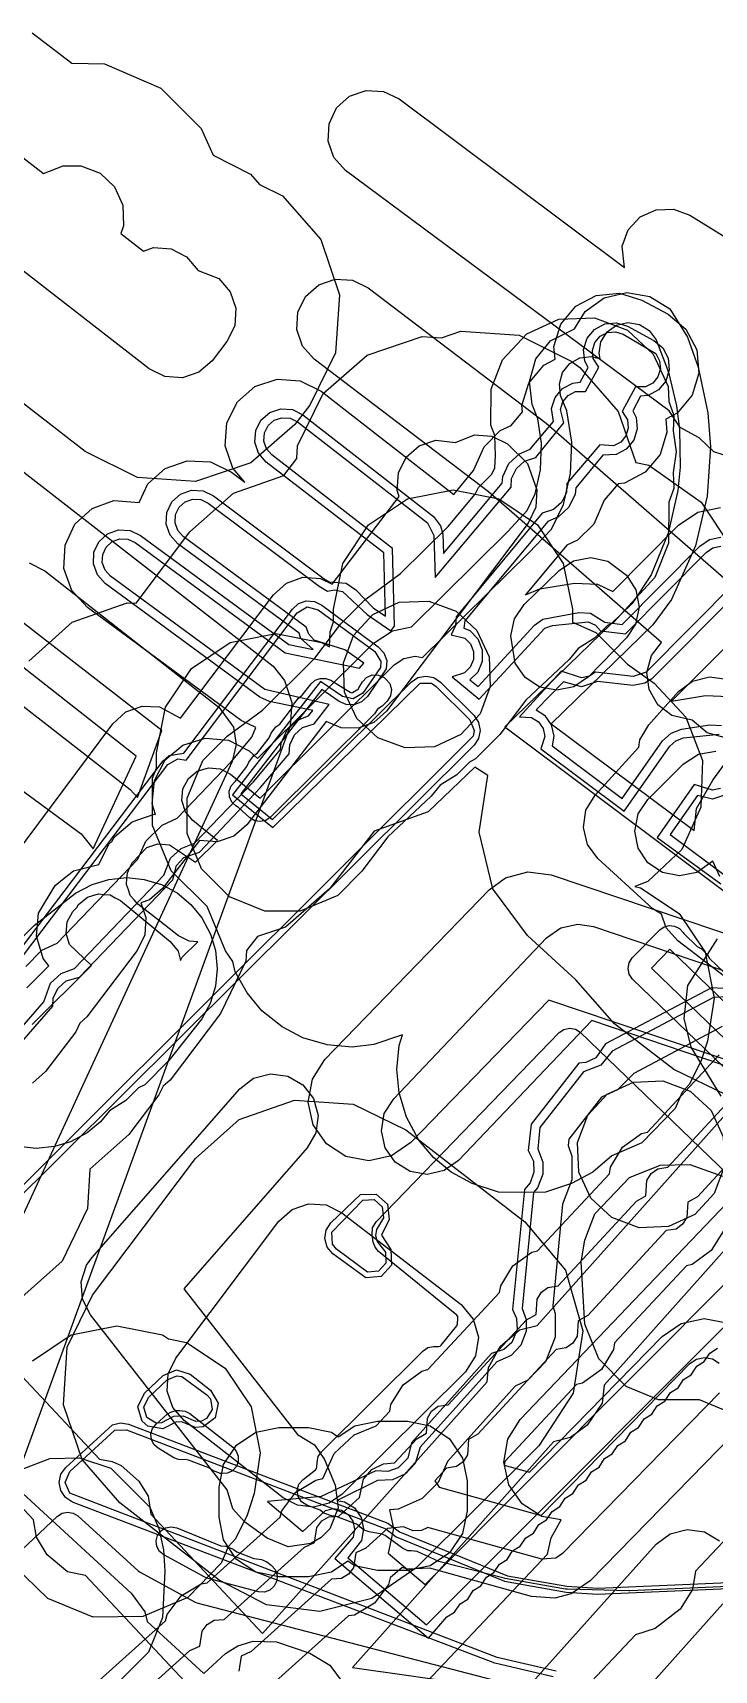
# Model space of a CAD drawing. Header units: metres. Extents: x -2677 to -840, y 169 to 1487.
# Drawn here: x -1780.2 to -1757.3, y 1270.7 to 1325.6 of the extents above; entities that cross this region are included whole.
import ezdxf

# ---------------------------------------------------------------- set-up
doc = ezdxf.new("R2010")
doc.units = ezdxf.units.M
doc.layers.add('AI_GREENING_EXCLUSIONS', color=1, linetype='Continuous')
doc.layers.add('AI_GREENING_LAWN', color=82, linetype='Continuous')

msp = doc.modelspace()

# ---------------------------------------------------------------- linework, layer by layer
at = {"layer": 'AI_GREENING_EXCLUSIONS'}
for points in [[(-1780.192, 1325.596), (-1778.872, 1324.573), (-1777.771, 1324.553), (-1775.886, 1323.744), (-1774.536, 1322.394), (-1774.137, 1321.49), (-1772.877, 1320.861), (-1772.575, 1320.514), (-1771.809, 1320.135), (-1770.525, 1318.666), (-1769.9, 1316.818), (-1770.03, 1314.872), (-1770.895, 1313.123), (-1771.393, 1312.476), (-1772.865, 1311.19), (-1774.718, 1310.566), (-1776.668, 1310.701), (-1778.417, 1311.573), (-1784.674, 1316.418)], [(-1756.8, 1311.379), (-1757.357, 1311.56), (-1757.845, 1312.024), (-1758.477, 1312.373), (-1758.846, 1312.927), (-1769.692, 1320.978), (-1770.083, 1321.413), (-1770.278, 1321.965), (-1770.247, 1322.549), (-1769.995, 1323.077), (-1769.56, 1323.469), (-1769.008, 1323.664), (-1768.423, 1323.633), (-1767.895, 1323.38), (-1760.345, 1317.734), (-1760.425, 1318.449), (-1760.22, 1318.998), (-1759.821, 1319.426), (-1759.288, 1319.668), (-1758.703, 1319.689), (-1758.155, 1319.484), (-1751.724, 1315.505)], [(-1782.336, 1322.829), (-1779.819, 1320.879), (-1779.155, 1321.142), (-1778.561, 1321.142), (-1777.922, 1320.896), (-1777.438, 1320.437), (-1777.157, 1319.816), (-1777.138, 1319.125), (-1777.224, 1318.87), (-1776.466, 1318.283), (-1776.128, 1318.397), (-1775.544, 1318.356), (-1775.02, 1318.094), (-1774.629, 1317.631), (-1773.943, 1317.361), (-1773.558, 1316.92), (-1773.371, 1316.366), (-1773.41, 1315.782), (-1773.669, 1315.257), (-1774.167, 1314.611), (-1774.608, 1314.225), (-1775.164, 1314.038), (-1775.749, 1314.078), (-1776.274, 1314.34), (-1783.304, 1319.784)], [(-1757.008, 1301.991), (-1757.573, 1302.142), (-1758.078, 1302.568), (-1758.766, 1302.728), (-1759.23, 1303.084), (-1759.523, 1303.591), (-1759.6, 1304.171), (-1759.448, 1304.736), (-1759.111, 1305.176), (-1764.905, 1310.219), (-1770.749, 1314.664), (-1771.137, 1315.102), (-1771.327, 1315.656), (-1771.291, 1316.24), (-1771.035, 1316.766), (-1770.596, 1317.154), (-1770.043, 1317.344), (-1769.459, 1317.308), (-1768.933, 1317.052), (-1768.933, 1317.052), (-1762.973, 1312.515), (-1755.997, 1306.443)], [(-1780.408, 1294.322), (-1779.868, 1294.862), (-1779.361, 1295.095), (-1776.658, 1297.909), (-1776.386, 1298.511), (-1775.846, 1299.051), (-1775.339, 1299.284), (-1773.53, 1301.168), (-1772.834, 1302.004), (-1772.698, 1302.328), (-1773.193, 1302.559), (-1778.339, 1306.342), (-1778.865, 1306.918), (-1779.131, 1307.651), (-1779.096, 1308.431), (-1778.766, 1309.138), (-1778.19, 1309.664), (-1777.456, 1309.93), (-1776.612, 1309.865), (-1776.316, 1310.481), (-1775.736, 1311.002), (-1775, 1311.261), (-1774.22, 1311.219), (-1773.517, 1310.881), (-1773.068, 1310.545), (-1773.477, 1311.016), (-1773.724, 1311.756), (-1773.669, 1312.534), (-1773.321, 1313.232), (-1772.732, 1313.744), (-1771.992, 1313.992), (-1771.213, 1313.937), (-1770.515, 1313.589), (-1766.069, 1310.13), (-1765.403, 1310.93), (-1765.049, 1311.729), (-1764.509, 1312.269), (-1764.145, 1312.442), (-1763.765, 1312.898), (-1763.785, 1313.112), (-1763.554, 1313.858), (-1763.055, 1314.458), (-1762.672, 1314.66), (-1762.712, 1315.091), (-1762.481, 1315.836), (-1761.982, 1316.437), (-1761.292, 1316.8), (-1760.515, 1316.872), (-1759.769, 1316.641), (-1758.89, 1316.164), (-1758.29, 1315.666), (-1757.926, 1314.975), (-1757.854, 1314.198), (-1758.085, 1313.453), (-1758.584, 1312.853), (-1758.967, 1312.651), (-1758.927, 1312.22), (-1759.158, 1311.474), (-1759.657, 1310.874), (-1760.347, 1310.51), (-1760.565, 1310.49), (-1761.024, 1309.939), (-1761.379, 1309.14), (-1761.919, 1308.599), (-1762.283, 1308.427), (-1763.664, 1306.767), (-1763.189, 1306.973), (-1762.028, 1307.162), (-1761.248, 1307.125), (-1760.737, 1306.884), (-1758.537, 1309.105), (-1757.891, 1309.542), (-1757.126, 1309.698)], [(-1780.373, 1293.608), (-1779.634, 1294.342), (-1779.832, 1294.584), (-1780.057, 1295.331), (-1779.98, 1296.107), (-1779.421, 1297.027), (-1779.421, 1297.027), (-1779.421, 1297.027), (-1779.421, 1297.027), (-1779.119, 1297.274), (-1778.817, 1297.521), (-1778.817, 1297.521), (-1778.817, 1297.521), (-1777.965, 1297.736), (-1777.965, 1297.736), (-1777.623, 1298.42), (-1777.526, 1298.504), (-1777.439, 1298.658), (-1776.849, 1299.169), (-1776.109, 1299.416), (-1776.06, 1299.412), (-1776.171, 1299.767), (-1776.102, 1300.545), (-1775.741, 1301.236), (-1775.143, 1301.737), (-1774.398, 1301.971), (-1773.621, 1301.902), (-1772.929, 1301.541), (-1772.651, 1301.28), (-1768.771, 1305.134), (-1768.12, 1305.566), (-1767.481, 1305.691), (-1764.255, 1308.884), (-1763.609, 1309.594), (-1763.341, 1310.147), (-1763.16, 1310.953), (-1763.127, 1311.845), (-1763.252, 1312.659), (-1763.439, 1313.143), (-1763.528, 1313.918), (-1763.314, 1314.669), (-1762.829, 1315.28), (-1762.028, 1315.673), (-1761.661, 1316.261), (-1761.026, 1316.715), (-1760.266, 1316.892), (-1759.496, 1316.764), (-1758.834, 1316.351), (-1758.235, 1315.395), (-1757.878, 1314.393), (-1757.553, 1312.865), (-1757.471, 1311.722), (-1757.576, 1310.076), (-1757.974, 1308.406), (-1758.777, 1306.612), (-1759.397, 1305.765), (-1762.809, 1302.448), (-1758.014, 1298.878), (-1757.931, 1299.614), (-1757.391, 1300.562), (-1752.894, 1306.707)], [(-1782.652, 1289.865), (-1779.803, 1293.131), (-1779.579, 1293.763), (-1779.23, 1294.087), (-1778.778, 1294.256), (-1775.782, 1297.375), (-1775.557, 1297.952), (-1775.208, 1298.276), (-1774.756, 1298.445), (-1772.784, 1300.501), (-1771.875, 1301.586), (-1771.855, 1301.803), (-1771.65, 1302.244), (-1771.301, 1302.568), (-1770.936, 1302.719), (-1770.79, 1302.897), (-1772.247, 1303.2), (-1772.571, 1303.344), (-1777.746, 1307.147), (-1778.01, 1307.435), (-1778.143, 1307.802), (-1778.125, 1308.192), (-1777.96, 1308.545), (-1777.672, 1308.809), (-1777.305, 1308.942), (-1776.915, 1308.924), (-1776.562, 1308.759), (-1771.592, 1305.106), (-1770.783, 1304.938), (-1771.19, 1305.303), (-1771.25, 1305.478), (-1775.316, 1308.481), (-1775.576, 1308.771), (-1775.706, 1309.139), (-1775.685, 1309.529), (-1775.516, 1309.881), (-1775.226, 1310.141), (-1774.858, 1310.271), (-1774.468, 1310.25), (-1774.116, 1310.081), (-1770.414, 1307.306), (-1770.24, 1307.204), (-1769.677, 1307.156), (-1769.356, 1306.934), (-1768.775, 1306.336), (-1768.359, 1306.051), (-1768.418, 1308.169), (-1772.352, 1311.217), (-1772.608, 1311.512), (-1772.732, 1311.882), (-1772.705, 1312.271), (-1772.53, 1312.62), (-1772.236, 1312.876), (-1771.866, 1313), (-1771.477, 1312.972), (-1771.128, 1312.798), (-1766.744, 1309.396), (-1766.519, 1309.078), (-1766.439, 1308.796), (-1766.417, 1308.15), (-1764.444, 1310.512), (-1764.424, 1310.73), (-1764.22, 1311.17), (-1763.87, 1311.494), (-1763.505, 1311.646), (-1762.731, 1312.577), (-1762.79, 1313.008), (-1762.675, 1313.381), (-1762.425, 1313.681), (-1762.08, 1313.863), (-1761.832, 1313.886), (-1761.565, 1314.378), (-1761.681, 1314.598), (-1761.717, 1314.987), (-1761.602, 1315.36), (-1761.352, 1315.66), (-1761.007, 1315.842), (-1760.619, 1315.878), (-1760.246, 1315.762), (-1759.367, 1315.285), (-1759.067, 1315.036), (-1758.885, 1314.691), (-1758.849, 1314.302), (-1758.964, 1313.93), (-1759.214, 1313.63), (-1759.559, 1313.448), (-1759.807, 1313.425), (-1760.074, 1312.933), (-1759.958, 1312.712), (-1759.922, 1312.324), (-1760.037, 1311.951), (-1760.287, 1311.651), (-1760.632, 1311.469), (-1761.069, 1311.448), (-1761.983, 1310.356), (-1762.003, 1310.139), (-1762.208, 1309.699), (-1762.557, 1309.375), (-1762.922, 1309.223), (-1765.699, 1305.893), (-1765.729, 1305.652), (-1765.532, 1305.568), (-1765.259, 1305.291), (-1765.112, 1304.929), (-1765.115, 1304.539), (-1765.267, 1304.179), (-1765.526, 1303.924), (-1765.247, 1303.692), (-1763.362, 1305.753), (-1763.079, 1305.951), (-1761.879, 1306.173), (-1761.49, 1306.154), (-1761.012, 1305.851), (-1760.423, 1305.779), (-1757.827, 1308.402), (-1757.504, 1308.62), (-1757.121, 1308.698)], [(-1782.474, 1289.584), (-1779.509, 1292.987), (-1779.49, 1293.263), (-1779.33, 1293.595), (-1779.062, 1293.838), (-1778.616, 1293.963), (-1775.487, 1297.222), (-1775.362, 1297.705), (-1775.119, 1297.973), (-1774.594, 1298.152), (-1772.56, 1300.301), (-1771.581, 1301.446), (-1771.561, 1301.744), (-1771.402, 1302.076), (-1771.133, 1302.319), (-1770.75, 1302.444), (-1770.239, 1303.089), (-1772.402, 1303.592), (-1777.569, 1307.389), (-1777.753, 1307.591), (-1777.846, 1307.847), (-1777.834, 1308.12), (-1777.718, 1308.368), (-1777.517, 1308.552), (-1777.26, 1308.645), (-1776.987, 1308.633), (-1776.74, 1308.517), (-1771.717, 1304.825), (-1769.224, 1304.308), (-1769.079, 1304.483), (-1769.719, 1304.922), (-1770.75, 1305.249), (-1770.931, 1305.454), (-1771.01, 1305.685), (-1775.136, 1308.721), (-1775.318, 1308.924), (-1775.409, 1309.182), (-1775.394, 1309.455), (-1775.276, 1309.701), (-1775.073, 1309.883), (-1774.815, 1309.974), (-1774.543, 1309.959), (-1774.296, 1309.841), (-1770.58, 1307.055), (-1770.303, 1306.894), (-1770.063, 1306.938), (-1769.796, 1306.88), (-1768.969, 1306.105), (-1768.179, 1305.564), (-1768.05, 1305.719), (-1768.122, 1308.319), (-1772.169, 1311.454), (-1772.348, 1311.66), (-1772.434, 1311.919), (-1772.415, 1312.192), (-1772.293, 1312.436), (-1772.087, 1312.615), (-1771.828, 1312.702), (-1771.556, 1312.683), (-1771.311, 1312.561), (-1766.95, 1309.178), (-1766.737, 1308.758), (-1766.695, 1307.347), (-1764.15, 1310.372), (-1764.13, 1310.67), (-1763.971, 1311.003), (-1763.702, 1311.245), (-1763.32, 1311.371), (-1762.377, 1312.534), (-1762.492, 1312.977), (-1762.411, 1313.238), (-1762.236, 1313.448), (-1761.995, 1313.575), (-1761.657, 1313.58), (-1761.213, 1314.398), (-1761.394, 1314.684), (-1761.419, 1314.956), (-1761.338, 1315.217), (-1761.163, 1315.427), (-1760.922, 1315.554), (-1760.65, 1315.579), (-1760.389, 1315.498), (-1759.3, 1314.847), (-1759.172, 1314.606), (-1759.147, 1314.334), (-1759.228, 1314.073), (-1759.403, 1313.863), (-1759.644, 1313.735), (-1759.982, 1313.731), (-1760.426, 1312.913), (-1760.245, 1312.627), (-1760.22, 1312.355), (-1760.301, 1312.094), (-1760.476, 1311.884), (-1760.717, 1311.757), (-1761.175, 1311.789), (-1762.278, 1310.497), (-1762.297, 1310.199), (-1762.457, 1309.866), (-1762.725, 1309.624), (-1763.108, 1309.498), (-1765.993, 1306.034), (-1766.013, 1305.735), (-1766.155, 1305.428), (-1765.701, 1305.32), (-1765.509, 1305.126), (-1765.407, 1304.873), (-1765.409, 1304.6), (-1765.515, 1304.348), (-1765.71, 1304.156), (-1766.118, 1304.024), (-1765.22, 1303.277), (-1763.016, 1305.646), (-1762.759, 1305.738), (-1761.562, 1305.863), (-1761.315, 1305.747), (-1761.151, 1305.566), (-1760.314, 1305.463), (-1757.614, 1308.19), (-1757.387, 1308.343), (-1757.12, 1308.398)], [(-1780.303, 1304.542), (-1778.856, 1305.85), (-1777.018, 1306.504), (-1776.71, 1306.488), (-1774.911, 1308.876), (-1773.453, 1310.177), (-1771.765, 1310.766), (-1771.333, 1311.33), (-1771.305, 1311.758), (-1770.441, 1313.507), (-1768.973, 1314.792), (-1767.125, 1315.418), (-1766.485, 1315.375), (-1765.828, 1315.597), (-1763.882, 1315.465), (-1762.134, 1314.598), (-1761.848, 1314.378), (-1760.565, 1312.908), (-1759.97, 1311.204), (-1759.53, 1311.111), (-1757.783, 1309.87), (-1756.759, 1308.338)], [(-1780.192, 1292.378), (-1778.21, 1294.347), (-1778.949, 1295.054), (-1779.062, 1295.428), (-1779.023, 1295.816), (-1778.839, 1296.16), (-1778.7, 1296.294), (-1778.648, 1296.391), (-1778.346, 1296.638), (-1778.346, 1296.638), (-1778.346, 1296.638), (-1778.16, 1296.695), (-1777.973, 1296.751), (-1777.973, 1296.751), (-1777.973, 1296.751), (-1777.779, 1296.732), (-1777.585, 1296.713), (-1777.585, 1296.713), (-1777.585, 1296.713), (-1777.413, 1296.62), (-1777.241, 1296.528), (-1777.241, 1296.528), (-1775.567, 1295.151), (-1775.308, 1294.826), (-1775.228, 1294.522), (-1775.169, 1294.634), (-1774.648, 1295.149), (-1774.941, 1295.17), (-1775.29, 1295.344), (-1775.922, 1295.835), (-1775.922, 1295.835), (-1776.656, 1296.404), (-1776.656, 1296.404), (-1776.784, 1296.552), (-1776.911, 1296.699), (-1776.911, 1296.699), (-1776.911, 1296.699), (-1776.973, 1296.884), (-1777.035, 1297.069), (-1777.035, 1297.069), (-1777.035, 1297.069), (-1777.021, 1297.264), (-1777.007, 1297.458), (-1777.007, 1297.458), (-1777.007, 1297.458), (-1776.92, 1297.633), (-1776.833, 1297.807), (-1776.833, 1297.807), (-1776.833, 1297.807), (-1776.354, 1298.3), (-1775.984, 1298.423), (-1775.595, 1298.396), (-1774.721, 1297.814), (-1773.988, 1298.542), (-1774.81, 1299.204), (-1775.06, 1299.503), (-1775.177, 1299.875), (-1775.143, 1300.264), (-1774.962, 1300.61), (-1774.663, 1300.86), (-1774.291, 1300.977), (-1773.902, 1300.942), (-1773.556, 1300.762), (-1772.56, 1299.96), (-1768.066, 1304.425), (-1767.741, 1304.64), (-1767.358, 1304.715), (-1767.122, 1304.668), (-1763.552, 1308.173), (-1762.789, 1308.967), (-1762.396, 1309.795), (-1762.159, 1310.829), (-1762.118, 1311.881), (-1762.28, 1312.93), (-1762.487, 1313.449), (-1762.531, 1313.837), (-1762.424, 1314.212), (-1762.182, 1314.518), (-1761.841, 1314.708), (-1761.453, 1314.752), (-1761.158, 1314.668), (-1761.202, 1314.861), (-1761.138, 1315.246), (-1760.932, 1315.577), (-1760.615, 1315.804), (-1760.235, 1315.892), (-1759.85, 1315.828), (-1759.519, 1315.622), (-1759.292, 1315.304), (-1758.872, 1314.225), (-1758.607, 1313.101), (-1758.505, 1312.317), (-1758.48, 1311.039), (-1758.559, 1310.258), (-1758.886, 1308.833), (-1759.458, 1307.442), (-1760.096, 1306.48), (-1764.354, 1302.344), (-1755.549, 1295.745)], [(-1783.362, 1313.115), (-1772.123, 1304.383), (-1771.738, 1303.899), (-1771.491, 1303.159), (-1771.546, 1302.381), (-1780.634, 1277.432)], [(-1780.826, 1297.979), (-1777.496, 1302.452), (-1777.062, 1302.844), (-1776.51, 1303.041), (-1775.926, 1303.011), (-1775.23, 1302.635), (-1772.115, 1306.771), (-1771.678, 1307.161), (-1771.124, 1307.354), (-1770.539, 1307.32), (-1770.142, 1307.127), (-1767.896, 1310.064), (-1767.964, 1310.265), (-1767.925, 1310.849), (-1767.666, 1311.374), (-1767.225, 1311.76), (-1766.671, 1311.947), (-1766.011, 1311.871), (-1765.379, 1312.125), (-1764.795, 1312.086), (-1764.271, 1311.826), (-1763.6, 1311.165), (-1763.285, 1310.285), (-1763.319, 1309.7), (-1763.573, 1309.173), (-1768.323, 1302.875), (-1768.744, 1302.495), (-1769.276, 1302.298), (-1769.844, 1302.313), (-1770.344, 1302.529), (-1772.998, 1299.062), (-1773.441, 1298.679), (-1773.996, 1298.494), (-1774.584, 1298.538), (-1775.832, 1296.931), (-1776.268, 1296.552), (-1776.56, 1296.452), (-1776.39, 1295.961), (-1776.425, 1295.377), (-1776.68, 1294.85), (-1778.363, 1292.628), (-1778.6, 1292.418), (-1778.738, 1292.133), (-1779.746, 1290.802), (-1780.183, 1290.414)], [(-1783.092, 1305.048), (-1776.912, 1300.252), (-1776.672, 1299.979), (-1775.854, 1302.223), (-1785.815, 1309.955)], [(-1780.296, 1307.841), (-1779.774, 1307.577), (-1773.93, 1302.994), (-1773.448, 1302.332), (-1773.356, 1301.754), (-1773.494, 1301.185), (-1781.903, 1282.981)], [(-1756.619, 1307.205), (-1759.627, 1304.175), (-1760.055, 1304.027), (-1761.321, 1304.177), (-1761.525, 1304.041), (-1761.793, 1303.988), (-1762.47, 1304.211), (-1763.869, 1302.679), (-1763.462, 1302.662), (-1763.231, 1302.515), (-1763.075, 1302.291), (-1763.016, 1302.025), (-1763.155, 1301.612), (-1760.354, 1299.517), (-1758.829, 1301.697), (-1758.627, 1301.881), (-1758.37, 1301.973), (-1757.174, 1302.099)], [(-1756.406, 1306.994), (-1759.443, 1303.939), (-1759.671, 1303.805), (-1760.053, 1303.727), (-1761.256, 1303.866), (-1761.793, 1303.688), (-1762.39, 1303.853), (-1763.311, 1302.915), (-1763.024, 1302.732), (-1762.8, 1302.412), (-1762.716, 1302.031), (-1762.774, 1301.707), (-1760.422, 1299.943), (-1759.071, 1301.876), (-1758.782, 1302.138), (-1758.441, 1302.266), (-1757.491, 1302.409), (-1757.101, 1302.39)], [(-1784.124, 1290.241), (-1775.808, 1301.203), (-1775.604, 1301.384), (-1775.113, 1301.46), (-1771.476, 1306.29), (-1771.272, 1306.472), (-1771.014, 1306.562), (-1770.741, 1306.546), (-1770.494, 1306.427), (-1768.601, 1305.028), (-1768.411, 1304.825), (-1768.316, 1304.565), (-1768.329, 1304.287), (-1768.962, 1303.357), (-1769.158, 1303.179), (-1769.407, 1303.088), (-1769.671, 1303.095), (-1769.914, 1303.2), (-1770.491, 1303.592), (-1773.208, 1300.097), (-1772.148, 1299.244), (-1767.5, 1303.845), (-1767.274, 1303.995), (-1767.007, 1304.048), (-1766.74, 1303.995), (-1766.514, 1303.844), (-1765.387, 1302.722), (-1765.235, 1302.494), (-1765.181, 1302.225), (-1765.235, 1301.956), (-1765.388, 1301.729), (-1783.098, 1284.134)], [(-1784.086, 1289.96), (-1775.648, 1301.082), (-1775.319, 1301.275), (-1775.041, 1301.224), (-1771.316, 1306.169), (-1770.986, 1306.364), (-1770.615, 1306.267), (-1768.717, 1304.865), (-1768.513, 1304.534), (-1768.523, 1304.336), (-1769.121, 1303.477), (-1769.439, 1303.285), (-1769.802, 1303.365), (-1770.534, 1303.863), (-1773.486, 1300.064), (-1772.134, 1298.976), (-1767.198, 1303.81), (-1766.817, 1303.81), (-1766.655, 1303.702), (-1765.528, 1302.58), (-1765.381, 1302.225), (-1765.42, 1302.033), (-1783.239, 1284.276)], [(-1755.695, 1306.291), (-1758.775, 1303.21), (-1757.639, 1303.397), (-1756.86, 1303.36)], [(-1784.613, 1303.209), (-1778.558, 1298.767), (-1778.15, 1298.26), (-1776.715, 1301.366), (-1781.625, 1305.216)], [(-1756.569, 1293.656), (-1758.563, 1295.177), (-1758.951, 1295.616), (-1759.109, 1296.076), (-1759.397, 1296.251), (-1761.24, 1297.935), (-1761.587, 1298.406), (-1761.726, 1298.974), (-1761.638, 1299.553), (-1761.335, 1300.054), (-1759.866, 1301.662), (-1759.83, 1301.913), (-1759.532, 1302.416), (-1758.536, 1303.526), (-1758.068, 1303.877), (-1757.5, 1304.022), (-1756.921, 1303.938)], [(-1757.15, 1297.337), (-1757.392, 1297.841), (-1757.926, 1297.468), (-1758.5, 1297.353), (-1759.074, 1297.468), (-1759.561, 1297.793), (-1759.886, 1298.279), (-1760.001, 1298.853), (-1759.887, 1299.427), (-1759.561, 1299.914), (-1758.385, 1301.091), (-1757.869, 1301.428), (-1757.292, 1301.53)], [(-1756.938, 1290.016), (-1758.691, 1290.873), (-1760.685, 1292.394), (-1761.981, 1293.871), (-1763.601, 1295.351), (-1764.757, 1296.922), (-1765.223, 1298.817), (-1764.933, 1300.716), (-1765.358, 1300.993), (-1766.932, 1299.5), (-1768.734, 1298.846), (-1770.235, 1296.915), (-1771.709, 1295.637), (-1772.648, 1295.325), (-1773.017, 1294.85), (-1773.038, 1294.493), (-1773.89, 1292.738), (-1775.573, 1290.515), (-1775.809, 1290.305), (-1775.947, 1290.02), (-1776.955, 1288.689), (-1778.265, 1287.526), (-1778.341, 1286.208), (-1779.188, 1284.451), (-1780.644, 1283.153)], [(-1757.136, 1300.276), (-1757.404, 1300.223), (-1758.015, 1300.419), (-1759.256, 1298.644), (-1757.115, 1297.087)], [(-1756.868, 1300.102), (-1757.404, 1299.923), (-1757.907, 1300.05), (-1758.823, 1298.739), (-1756.935, 1297.327)], [(-1757.077, 1292.303), (-1760.034, 1290.732), (-1760.579, 1290.184), (-1761.123, 1289.936), (-1762.215, 1288.538), (-1762.236, 1288.318), (-1762.108, 1287.96), (-1762.108, 1287.168), (-1762.425, 1286.36), (-1762.754, 1282.946), (-1762.668, 1282.69), (-1762.668, 1281.899), (-1762.99, 1281.079), (-1763.584, 1280.459), (-1764.017, 1280.258), (-1766.277, 1277.731), (-1766.588, 1277.037), (-1767.128, 1276.497), (-1767.93, 1276.141), (-1768.227, 1276.121), (-1768.09, 1275.497), (-1768.266, 1274.669), (-1767.026, 1273.616), (-1742.769, 1297.948)], [(-1780.943, 1294.878), (-1780.132, 1295.688), (-1778.741, 1296.771), (-1778.187, 1297.068), (-1777.629, 1297.236), (-1777.027, 1297.295), (-1776.442, 1297.236), (-1775.862, 1297.059), (-1775.343, 1296.78), (-1774.878, 1296.397), (-1774.512, 1295.948), (-1774.221, 1295.403), (-1774.055, 1294.85), (-1773.996, 1294.241), (-1774.055, 1293.662), (-1774.235, 1293.074), (-1774.512, 1292.563), (-1775.614, 1291.17), (-1776.425, 1290.359), (-1776.629, 1290.254), (-1777.057, 1289.825), (-1777.608, 1289.483), (-1777.908, 1289.112), (-1778.349, 1288.748), (-1778.907, 1288.449), (-1779.445, 1288.286), (-1780.066, 1288.224), (-1780.648, 1288.283)], [(-1754.063, 1290.222), (-1762.889, 1293.194), (-1767.51, 1288.419), (-1768.152, 1287.975), (-1768.915, 1287.81), (-1769.683, 1287.95), (-1770.338, 1288.373), (-1770.782, 1289.015), (-1770.947, 1289.777), (-1770.808, 1290.545), (-1770.385, 1291.201), (-1764.885, 1296.884), (-1764.337, 1297.284), (-1763.584, 1297.488), (-1762.81, 1297.388), (-1752.787, 1294.013)], [(-1756.884, 1293.303), (-1757.367, 1293.283), (-1760.765, 1291.481), (-1761.138, 1291.013), (-1761.726, 1290.789), (-1763.183, 1288.924), (-1763.253, 1288.207), (-1763.088, 1287.762), (-1763.088, 1287.366), (-1763.259, 1286.908), (-1763.397, 1286.744), (-1763.781, 1282.858), (-1763.648, 1282.492), (-1763.648, 1282.097), (-1763.819, 1281.638), (-1764.143, 1281.289), (-1764.63, 1281.074), (-1767.192, 1278.213), (-1767.363, 1277.675), (-1767.687, 1277.326), (-1768.127, 1277.121), (-1768.625, 1277.102), (-1769.98, 1276.435), (-1769.725, 1276.39), (-1769.396, 1276.179), (-1769.173, 1275.859), (-1769.09, 1275.478), (-1769.158, 1275.094), (-1769.619, 1274.506), (-1766.983, 1272.268), (-1742.043, 1297.225)], [(-1782.026, 1282.174), (-1777.942, 1277.811), (-1777.512, 1277.737), (-1777.213, 1277.597), (-1776.619, 1277.073), (-1776.31, 1276.576), (-1776.221, 1275.973), (-1772.476, 1271.973), (-1764.947, 1280.41), (-1764.901, 1280.885), (-1764.515, 1281.587), (-1763.863, 1282.146), (-1763.27, 1282.289), (-1755.845, 1290.608), (-1761.447, 1292.511), (-1765.909, 1287.82), (-1766.387, 1287.482), (-1766.958, 1287.354), (-1767.535, 1287.454), (-1768.03, 1287.767), (-1768.367, 1288.245), (-1768.496, 1288.816), (-1768.396, 1289.393), (-1768.083, 1289.887), (-1762.959, 1295.274), (-1762.481, 1295.611), (-1761.91, 1295.74), (-1761.39, 1295.66), (-1754.139, 1293.197)], [(-1757.112, 1289.973), (-1758.111, 1291.616), (-1758.35, 1292.581), (-1758.23, 1293.682), (-1758.23, 1293.682), (-1757.236, 1295.241)], [(-1756.875, 1293.014), (-1758.825, 1294.893), (-1759.446, 1294.26), (-1753.808, 1288.83)], [(-1757.041, 1293.577), (-1757.437, 1293.606), (-1760.983, 1291.723), (-1761.306, 1291.262), (-1761.638, 1291.102), (-1761.877, 1291.083), (-1763.473, 1289.04), (-1763.578, 1288.149), (-1763.402, 1287.8), (-1763.382, 1287.426), (-1763.508, 1287.076), (-1763.704, 1286.853), (-1764.097, 1282.827), (-1763.962, 1282.53), (-1763.942, 1282.156), (-1764.121, 1281.726), (-1764.39, 1281.484), (-1764.804, 1281.358), (-1767.487, 1278.36), (-1767.612, 1277.843), (-1767.934, 1277.521), (-1768.284, 1277.396), (-1768.685, 1277.426), (-1770.507, 1276.563), (-1772.312, 1276.399), (-1771.125, 1275.392), (-1770.37, 1276.1), (-1770.103, 1276.159), (-1769.834, 1276.11), (-1769.604, 1275.963), (-1769.448, 1275.739), (-1769.39, 1275.472), (-1769.438, 1275.203), (-1770.056, 1274.484), (-1766.918, 1271.818), (-1766.299, 1272.532), (-1766.042, 1272.688), (-1765.858, 1272.973), (-1765.602, 1273.13), (-1765.418, 1273.415), (-1765.161, 1273.572), (-1764.977, 1273.857), (-1764.721, 1274.014), (-1764.537, 1274.299), (-1764.28, 1274.456), (-1764.096, 1274.741), (-1763.84, 1274.898), (-1763.656, 1275.183), (-1763.399, 1275.34), (-1763.215, 1275.625), (-1762.959, 1275.782), (-1762.775, 1276.067), (-1762.518, 1276.224), (-1762.334, 1276.509), (-1762.078, 1276.666), (-1761.894, 1276.951), (-1761.637, 1277.108), (-1761.453, 1277.393), (-1761.197, 1277.55), (-1761.013, 1277.835), (-1760.756, 1277.992), (-1760.572, 1278.277), (-1760.316, 1278.434), (-1760.132, 1278.719), (-1759.875, 1278.876), (-1759.691, 1279.161), (-1759.435, 1279.318), (-1759.251, 1279.603), (-1758.994, 1279.76), (-1758.81, 1280.045), (-1758.554, 1280.202), (-1758.37, 1280.487), (-1758.113, 1280.644), (-1757.929, 1280.929), (-1757.673, 1281.086), (-1757.489, 1281.371), (-1757.232, 1281.528)], [(-1778.175, 1270.202), (-1775.726, 1272.398), (-1775.671, 1272.616), (-1775.205, 1273.242), (-1774.535, 1273.642), (-1774.334, 1273.671), (-1771.885, 1275.867), (-1771.83, 1276.085), (-1771.364, 1276.711), (-1770.694, 1277.111), (-1770.459, 1277.171), (-1770.077, 1278.002), (-1769.404, 1278.632), (-1768.674, 1278.936), (-1768.209, 1279.42), (-1768.174, 1279.643), (-1767.766, 1280.308), (-1767.135, 1280.767), (-1766.938, 1280.814), (-1764.531, 1283.398), (-1764.496, 1283.621), (-1764.088, 1284.286), (-1763.457, 1284.745), (-1763.26, 1284.792), (-1760.854, 1287.376), (-1760.818, 1287.599), (-1760.411, 1288.264), (-1759.779, 1288.723), (-1759.582, 1288.77), (-1757.176, 1291.354)], [(-1777.6, 1268.97), (-1774.909, 1271.4), (-1774.575, 1271.555), (-1774.496, 1272.058), (-1774.333, 1272.277), (-1774.099, 1272.417), (-1773.759, 1272.439), (-1771.068, 1274.869), (-1770.735, 1275.024), (-1770.656, 1275.527), (-1770.493, 1275.746), (-1770.258, 1275.886), (-1769.918, 1275.908), (-1769.228, 1276.531), (-1769.089, 1277.142), (-1768.81, 1277.464), (-1768.424, 1277.66), (-1768.053, 1277.693), (-1767.306, 1278.501), (-1766.988, 1278.684), (-1766.954, 1279.193), (-1766.812, 1279.426), (-1766.591, 1279.586), (-1766.254, 1279.639), (-1763.628, 1282.479), (-1763.31, 1282.662), (-1763.277, 1283.171), (-1763.134, 1283.404), (-1762.913, 1283.564), (-1762.576, 1283.617), (-1759.95, 1286.457), (-1759.632, 1286.64), (-1759.599, 1287.149), (-1759.456, 1287.382), (-1759.235, 1287.542), (-1758.898, 1287.595), (-1756.273, 1290.435)], [(-1753.217, 1289.048), (-1761.026, 1280.298), (-1761.098, 1279.686), (-1761.602, 1278.95), (-1762.156, 1278.542), (-1762.724, 1278.396), (-1769.466, 1270.84), (-1763.717, 1270.022), (-1759.286, 1274.967), (-1758.818, 1275.318), (-1758.251, 1275.464), (-1757.671, 1275.381), (-1757.168, 1275.083)], [(-1768.118, 1269.134), (-1762.93, 1274.631), (-1762.807, 1275.179), (-1762.471, 1275.785), (-1763.117, 1275.898), (-1763.775, 1276.317), (-1764.223, 1276.956), (-1764.393, 1277.718), (-1764.258, 1278.486), (-1763.84, 1279.145), (-1754.289, 1289.141)], [(-1755.279, 1289.447), (-1757.904, 1286.607), (-1758.223, 1286.424), (-1758.256, 1285.915), (-1758.399, 1285.682), (-1758.62, 1285.522), (-1758.956, 1285.469), (-1761.582, 1282.629), (-1761.9, 1282.446), (-1761.934, 1281.937), (-1762.077, 1281.704), (-1762.298, 1281.544), (-1762.634, 1281.491), (-1765.26, 1278.651), (-1765.578, 1278.468), (-1765.612, 1277.959), (-1765.754, 1277.726), (-1765.975, 1277.566), (-1766.312, 1277.513), (-1766.705, 1277.089), (-1766.557, 1276.878), (-1763.137, 1275.925), (-1758.161, 1281.015), (-1757.936, 1281.169), (-1757.669, 1281.225), (-1757.4, 1281.175), (-1757.171, 1281.026)], [(-1757.025, 1279.467), (-1757.837, 1279.806), (-1759.206, 1279.799), (-1760.29, 1280.252), (-1761.212, 1281.174), (-1761.682, 1282.339), (-1761.797, 1284.429), (-1761.68, 1285.156), (-1761.341, 1286.031), (-1760.181, 1287.253), (-1759.151, 1287.66), (-1758.157, 1287.687), (-1757.063, 1287.293)], [(-1757.036, 1285.465), (-1757.444, 1284.8), (-1758.076, 1284.341), (-1758.273, 1284.294), (-1760.679, 1281.71), (-1760.714, 1281.487), (-1761.122, 1280.822), (-1761.753, 1280.363), (-1761.951, 1280.316), (-1764.357, 1277.732), (-1764.375, 1277.619), (-1763.529, 1277.384), (-1759.091, 1281.923), (-1758.447, 1282.364), (-1757.683, 1282.525), (-1756.916, 1282.381)], [(-1780.184, 1281.113), (-1778.887, 1281.981), (-1777.356, 1282.285), (-1775.825, 1281.981), (-1775.626, 1281.847), (-1775.626, 1281.847), (-1775.023, 1281.728), (-1773.726, 1280.86), (-1772.858, 1279.563), (-1772.554, 1278.032), (-1772.761, 1276.661), (-1772.987, 1275.936), (-1773.38, 1275.146), (-1773.629, 1274.879), (-1773.858, 1274.33), (-1774.981, 1273.186), (-1776.49, 1272.539), (-1778.151, 1272.523), (-1779.673, 1273.143), (-1780.817, 1274.266)], [(-1774.42, 1269.66), (-1778.405, 1273.916), (-1779.009, 1274.043), (-1779.696, 1274.61), (-1780.053, 1275.199), (-1780.148, 1275.778), (-1784.069, 1279.966), (-1790.918, 1273.811), (-1791.058, 1273.21), (-1791.639, 1272.534), (-1792.234, 1272.189), (-1792.815, 1272.106), (-1800.27, 1265.405)], [(-1757.16, 1280.036), (-1762.426, 1274.65), (-1762.651, 1274.496), (-1763.114, 1274.465), (-1766.933, 1275.529), (-1767.154, 1275.425), (-1767.427, 1275.412), (-1767.748, 1275.544), (-1768.295, 1275.488), (-1769.017, 1274.836), (-1769.35, 1274.681), (-1769.429, 1274.178), (-1769.592, 1273.959), (-1769.827, 1273.819), (-1770.167, 1273.797), (-1772.857, 1271.367), (-1773.191, 1271.212), (-1773.27, 1270.709)], [(-1762.743, 1270.527), (-1764.691, 1270.982), (-1778.841, 1276.378), (-1779.078, 1276.529), (-1779.237, 1276.761), (-1779.292, 1277.036), (-1779.233, 1277.311), (-1779.072, 1277.541), (-1777.506, 1278.966), (-1777.239, 1279.028), (-1776.969, 1278.982), (-1768.276, 1275.667), (-1767.888, 1275.386), (-1764.272, 1273.907), (-1762.282, 1273.558), (-1761.241, 1273.49), (-1720.037, 1275.282)], [(-1762.64, 1270.708), (-1764.62, 1271.169), (-1778.939, 1276.673), (-1779.092, 1277.035), (-1778.935, 1277.396), (-1777.424, 1278.784), (-1777.04, 1278.795), (-1768.347, 1275.48), (-1767.994, 1275.213), (-1764.37, 1273.723), (-1762.302, 1273.359), (-1761.246, 1273.29), (-1720.021, 1275.082)], [(-1756.231, 1279.127), (-1761.496, 1273.741), (-1762.14, 1273.3), (-1762.685, 1273.154), (-1763.463, 1273.213), (-1766.87, 1274.162), (-1767.621, 1274.127), (-1767.793, 1274.189), (-1768.2, 1273.838), (-1768.255, 1273.62), (-1768.721, 1272.994), (-1769.391, 1272.594), (-1769.592, 1272.565), (-1772.041, 1270.369)], [(-1780.654, 1276.796), (-1776.878, 1273.327), (-1776.417, 1272.697), (-1776.34, 1272.377), (-1774.449, 1270.632), (-1773.714, 1271.3), (-1773.302, 1271.559), (-1772.787, 1271.721), (-1772.007, 1271.7), (-1770.894, 1271.316), (-1770.226, 1270.914), (-1769.779, 1270.309)], [(-1756.505, 1275.611), (-1757.97, 1274.06), (-1758.073, 1273.447), (-1758.488, 1272.786), (-1759.325, 1272.141), (-1759.984, 1271.925), (-1765.16, 1266.441)], [(-1757.051, 1272.965), (-1762.017, 1267.423)]]:
    msp.add_lwpolyline(points, dxfattribs=at)
for points in [[(-1765.235, 1310.365), (-1764.789, 1310.81), (-1764.689, 1311.027), (-1764.67, 1311.439), (-1764.693, 1312.11), (-1764.823, 1312.45), (-1764.82, 1313.653), (-1764.432, 1314.635), (-1763.623, 1315.507), (-1762.545, 1316.002), (-1761.355, 1316.044), (-1760.246, 1315.631), (-1759.382, 1314.827), (-1758.885, 1313.746), (-1758.861, 1313.247), (-1758.698, 1312.775), (-1758.72, 1312.265), (-1758.618, 1311.555), (-1758.717, 1310.86), (-1758.699, 1310.328), (-1758.863, 1309.867), (-1758.869, 1308.497), (-1759.336, 1307.346), (-1760.717, 1305.846), (-1760.922, 1305.74), (-1761.35, 1305.313), (-1761.902, 1304.97), (-1762.203, 1304.598), (-1763.653, 1303.235), (-1764.526, 1302.084), (-1765.336, 1301.274), (-1765.542, 1301.167), (-1765.969, 1300.74), (-1766.522, 1300.397), (-1766.822, 1300.026), (-1768.273, 1298.662), (-1769.145, 1297.511), (-1769.955, 1296.701), (-1771.216, 1296.174), (-1772.403, 1296.174), (-1773.584, 1296.647), (-1774.527, 1297.59), (-1775, 1298.771), (-1775, 1299.958), (-1774.474, 1301.219), (-1773.663, 1302.029), (-1772.478, 1302.905), (-1770.72, 1304.647), (-1769.854, 1305.792), (-1769.044, 1306.602), (-1767.858, 1307.478), (-1766.259, 1309.061), (-1765.351, 1310.135), (-1765.235, 1310.365)], [(-1774.33, 1296.324), (-1775.539, 1297.52), (-1776.159, 1299.042), (-1776.159, 1300.626), (-1776.035, 1300.962), (-1776.035, 1301.475), (-1775.731, 1303.006), (-1774.863, 1304.303), (-1773.566, 1305.171), (-1772.035, 1305.475), (-1770.504, 1305.171), (-1770.232, 1305.023), (-1770.215, 1305.533), (-1770.094, 1305.862), (-1770.094, 1306.288), (-1769.79, 1307.819), (-1768.923, 1309.117), (-1767.625, 1309.984), (-1766.094, 1310.288), (-1764.563, 1309.984), (-1763.266, 1309.117), (-1762.399, 1307.819), (-1762.094, 1306.288), (-1762.09, 1305.853), (-1761.303, 1305.503), (-1760.249, 1304.449), (-1759.357, 1303.812), (-1758.288, 1302.675), (-1757.736, 1301.215), (-1757.785, 1299.655), (-1758.427, 1298.232), (-1759.564, 1297.164), (-1760.006, 1296.996), (-1759.811, 1296.958), (-1758.514, 1296.09), (-1757.646, 1294.793), (-1757.342, 1293.262), (-1757.563, 1291.821), (-1757.775, 1291.166), (-1758.168, 1290.376), (-1758.417, 1290.109), (-1758.646, 1289.56), (-1759.769, 1288.416), (-1760.774, 1287.979), (-1761.405, 1287.425), (-1762.123, 1287.047), (-1762.991, 1286.762), (-1763.654, 1286.743), (-1764.575, 1286.762), (-1765.447, 1287.047), (-1766.161, 1287.425), (-1766.744, 1287.915), (-1767.241, 1288.505), (-1767.652, 1289.272), (-1767.904, 1290.091), (-1767.978, 1290.863), (-1767.904, 1291.675), (-1767.783, 1292.025), (-1768.747, 1291.709), (-1769.479, 1291.617), (-1770.308, 1291.691), (-1771.129, 1291.928), (-1771.823, 1292.299), (-1772.499, 1292.836), (-1772.996, 1293.434), (-1773.392, 1294.144), (-1773.478, 1294.485), (-1773.718, 1294.838), (-1774.33, 1296.324)], [(-1760.285, 1305.324), (-1761.559, 1304.021), (-1762.042, 1303.69), (-1762.615, 1303.57), (-1763.19, 1303.677), (-1763.68, 1303.997), (-1764.011, 1304.48), (-1764.158, 1305.393), (-1764.037, 1305.965), (-1763.706, 1306.448), (-1762.542, 1307.586), (-1762.052, 1307.905), (-1761.477, 1308.013), (-1760.905, 1307.892), (-1760.285, 1307.422), (-1759.965, 1306.932), (-1759.857, 1306.357), (-1759.977, 1305.784), (-1760.285, 1305.324)], [(-1764.845, 1303.702), (-1765.186, 1302.785), (-1765.833, 1302.086), (-1766.715, 1301.676), (-1767.701, 1301.637), (-1768.618, 1301.978), (-1769.317, 1302.626), (-1769.726, 1303.507), (-1769.765, 1304.493), (-1769.424, 1305.41), (-1768.777, 1306.109), (-1767.895, 1306.519), (-1766.909, 1306.558), (-1765.992, 1306.216), (-1765.293, 1305.569), (-1764.884, 1304.688), (-1764.845, 1303.702)], [(-1770.406, 1277.809), (-1770.048, 1276.946), (-1769.945, 1276.19), (-1770.227, 1275.481), (-1770.51, 1275.191), (-1770.86, 1274.986), (-1771.616, 1274.883), (-1772.325, 1275.165), (-1773.076, 1275.72), (-1773.47, 1276.153), (-1773.665, 1276.789), (-1778.247, 1282.646), (-1778.51, 1283.169), (-1778.554, 1283.753), (-1778.371, 1284.309), (-1778.193, 1284.559), (-1773.24, 1290.216), (-1772.776, 1290.572), (-1772.21, 1290.724), (-1771.63, 1290.648), (-1771.123, 1290.356), (-1770.766, 1289.892), (-1770.614, 1289.327), (-1770.69, 1288.746), (-1770.983, 1288.239), (-1775.118, 1283.517), (-1771.302, 1278.638), (-1770.731, 1278.296), (-1770.406, 1277.809)], [(-1756.999, 1287.629), (-1757.341, 1286.712), (-1757.988, 1286.013), (-1758.869, 1285.604), (-1759.856, 1285.564), (-1760.773, 1285.906), (-1761.472, 1286.553), (-1761.881, 1287.434), (-1761.92, 1288.421), (-1761.579, 1289.338), (-1760.931, 1290.037), (-1760.05, 1290.446), (-1759.064, 1290.485), (-1758.147, 1290.144), (-1757.448, 1289.496), (-1757.039, 1288.615), (-1756.999, 1287.629)], [(-1774.725, 1287.887), (-1773.258, 1289.194), (-1771.401, 1289.835), (-1769.441, 1289.711), (-1767.679, 1288.841), (-1763.687, 1285.764), (-1762.323, 1284.15), (-1761.748, 1282.117), (-1762.064, 1280.028), (-1763.215, 1278.256), (-1767.339, 1274.16), (-1768.818, 1273.145), (-1770.561, 1272.717), (-1772.342, 1272.932), (-1773.933, 1273.762), (-1777.256, 1276.348), (-1778.523, 1277.806), (-1779.142, 1279.636), (-1779.022, 1281.564), (-1778.179, 1283.303), (-1774.725, 1287.887)], [(-1771.929, 1285.782), (-1771.489, 1286.174), (-1770.932, 1286.366), (-1770.344, 1286.329), (-1769.815, 1286.068), (-1765.823, 1282.992), (-1765.414, 1282.508), (-1765.241, 1281.898), (-1765.336, 1281.271), (-1765.681, 1280.739), (-1769.805, 1276.643), (-1770.249, 1276.339), (-1770.772, 1276.21), (-1771.306, 1276.275), (-1771.783, 1276.524), (-1775.107, 1279.11), (-1775.487, 1279.548), (-1775.673, 1280.097), (-1775.637, 1280.675), (-1775.384, 1281.197), (-1771.929, 1285.782)], [(-1770.307, 1284.921), (-1770.385, 1285.201), (-1770.342, 1285.489), (-1770.186, 1285.735), (-1769.192, 1286.678), (-1768.674, 1286.697), (-1768.285, 1286.355), (-1768.238, 1285.839), (-1768.489, 1285.319), (-1768.175, 1284.835), (-1768.158, 1284.317), (-1768.502, 1283.929), (-1769.018, 1283.884), (-1770.122, 1284.696), (-1770.307, 1284.921)], [(-1768.96, 1284.075), (-1769.997, 1284.853), (-1770.13, 1285.013), (-1770.155, 1285.419), (-1769.111, 1286.495), (-1768.741, 1286.509), (-1768.463, 1286.264), (-1768.429, 1285.896), (-1768.659, 1285.512), (-1768.689, 1285.307), (-1768.634, 1285.107), (-1768.358, 1284.754), (-1768.346, 1284.385), (-1768.591, 1284.108), (-1768.96, 1284.075)], [(-1774.898, 1280.659), (-1774.221, 1280.127), (-1773.963, 1279.693), (-1774.065, 1279.198), (-1774.472, 1278.9), (-1774.729, 1278.881), (-1775.182, 1279.062), (-1775.384, 1279.053), (-1775.82, 1278.831), (-1776.318, 1278.917), (-1776.51, 1279.087), (-1776.656, 1279.571), (-1776.438, 1280.027), (-1775.811, 1280.618), (-1775.362, 1280.808), (-1774.898, 1280.659)], [(-1775.178, 1280.585), (-1774.344, 1279.97), (-1774.223, 1279.832), (-1774.163, 1279.476), (-1774.359, 1279.173), (-1774.524, 1279.093), (-1774.707, 1279.079), (-1775.122, 1279.256), (-1775.462, 1279.241), (-1775.859, 1279.027), (-1776.043, 1279.025), (-1776.352, 1279.21), (-1776.456, 1279.556), (-1776.301, 1279.881), (-1775.674, 1280.473), (-1775.353, 1280.609), (-1775.178, 1280.585)], [(-1765.622, 1277.087), (-1765.622, 1276.087), (-1765.774, 1275.322), (-1766.208, 1274.673), (-1766.857, 1274.239), (-1767.622, 1274.087), (-1768.622, 1274.087), (-1769.387, 1274.239), (-1769.617, 1274.393), (-1770.169, 1274.024), (-1770.934, 1273.872), (-1771.934, 1273.872), (-1772.699, 1274.024), (-1773.348, 1274.458), (-1773.782, 1275.107), (-1773.934, 1275.872), (-1773.934, 1276.872), (-1773.782, 1277.637), (-1773.348, 1278.286), (-1772.699, 1278.72), (-1771.934, 1278.872), (-1770.934, 1278.872), (-1770.169, 1278.72), (-1769.939, 1278.566), (-1769.387, 1278.935), (-1768.622, 1279.087), (-1767.622, 1279.087), (-1766.857, 1278.935), (-1766.208, 1278.501), (-1765.774, 1277.852), (-1765.622, 1277.087)], [(-1776.249, 1276.205), (-1775.949, 1275.495), (-1775.794, 1274.776), (-1775.755, 1274.059), (-1775.832, 1272.514), (-1776.302, 1271.349), (-1777.224, 1270.427), (-1778.389, 1269.957), (-1779.577, 1269.957), (-1780.742, 1270.427), (-1781.664, 1271.349), (-1782.117, 1272.433), (-1782.25, 1273.886), (-1782.249, 1274.604), (-1782.132, 1275.331), (-1781.871, 1276.055), (-1780.534, 1277.485), (-1779.603, 1277.835), (-1778.609, 1277.862), (-1777.559, 1277.51), (-1776.249, 1276.205)]]:
    msp.add_lwpolyline(points, close=True, dxfattribs=at)
at = {"layer": 'AI_GREENING_LAWN'}
for points in [[(-1772.775, 1301.378), (-1772.646, 1301.474), (-1772.251, 1301.982), (-1772.19, 1302.131), (-1772.026, 1302.343), (-1771.896, 1302.438), (-1771.501, 1302.947), (-1771.44, 1303.095), (-1771.276, 1303.307), (-1771.147, 1303.403), (-1770.848, 1303.786), (-1770.712, 1303.906), (-1770.543, 1303.97), (-1770.361, 1303.97), (-1770.192, 1303.904), (-1769.537, 1303.502), (-1769.5, 1303.487), (-1769.461, 1303.5), (-1769.313, 1303.58), (-1769.27, 1303.593), (-1769.251, 1303.647), (-1769.132, 1303.849), (-1768.991, 1304.002), (-1768.8, 1304.084), (-1768.592, 1304.082), (-1768.403, 1303.995), (-1768.355, 1303.959), (-1768.215, 1303.798), (-1768.155, 1303.594), (-1768.186, 1303.383), (-1768.302, 1303.204), (-1768.469, 1303.038), (-1768.621, 1302.939), (-1768.722, 1302.786), (-1772.215, 1299.316), (-1772.37, 1299.211), (-1772.554, 1299.171), (-1772.739, 1299.202), (-1772.9, 1299.298), (-1773.282, 1299.639), (-1773.37, 1299.696), (-1773.506, 1299.827), (-1773.583, 1299.999), (-1773.591, 1300.188), (-1773.528, 1300.366), (-1773.405, 1300.508), (-1773.38, 1300.527), (-1773, 1301.018), (-1772.939, 1301.166), (-1772.775, 1301.378)], [(-1776.198, 1278.475), (-1776.215, 1278.661), (-1776.162, 1278.84), (-1776.047, 1278.987), (-1775.67, 1279.317), (-1775.527, 1279.405), (-1775.363, 1279.44), (-1775.247, 1279.445), (-1775.073, 1279.422), (-1774.918, 1279.341), (-1773.477, 1278.221), (-1773.356, 1278.084), (-1773.292, 1277.913), (-1773.294, 1277.73), (-1773.361, 1277.56), (-1773.485, 1277.426), (-1773.649, 1277.345), (-1773.831, 1277.329), (-1773.897, 1277.335), (-1774.148, 1277.43), (-1774.277, 1277.526), (-1774.957, 1277.786), (-1775.077, 1277.801), (-1775.123, 1277.795), (-1775.29, 1277.801), (-1775.446, 1277.863), (-1775.976, 1278.183), (-1776.115, 1278.308), (-1776.198, 1278.475)], [(-1773.712, 1274.899), (-1773.466, 1274.804), (-1773.337, 1274.708), (-1772.767, 1274.49), (-1772.586, 1274.468), (-1772.586, 1274.462), (-1772.51, 1274.457), (-1772.338, 1274.375), (-1772.185, 1274.262), (-1772.053, 1274.117), (-1771.988, 1273.932), (-1771.998, 1273.736), (-1772.082, 1273.56), (-1772.229, 1273.429), (-1772.414, 1273.365), (-1772.609, 1273.376), (-1774.3, 1273.821), (-1774.412, 1273.865), (-1775.78, 1274.608), (-1775.925, 1274.727), (-1776.016, 1274.891), (-1776.04, 1275.078), (-1775.993, 1275.26), (-1775.883, 1275.412), (-1775.724, 1275.513), (-1775.539, 1275.547), (-1775.354, 1275.511), (-1773.878, 1274.916), (-1773.712, 1274.899)]]:
    msp.add_lwpolyline(points, close=True, dxfattribs=at)
for points in [[(-1754.29, 1288.321), (-1760.077, 1293.896), (-1760.188, 1294.057), (-1760.23, 1294.249), (-1760.194, 1294.442), (-1760.087, 1294.606), (-1759.168, 1295.543), (-1759.021, 1295.647), (-1758.847, 1295.692), (-1758.668, 1295.672), (-1758.508, 1295.591), (-1758.387, 1295.458), (-1758.363, 1295.42), (-1757.912, 1294.987), (-1757.771, 1294.911), (-1757.578, 1294.725), (-1757.496, 1294.587), (-1757.496, 1294.587), (-1757.03, 1294.137)], [(-1742.951, 1274.164), (-1760.168, 1273.399), (-1760.204, 1273.399), (-1762.255, 1273.457), (-1762.328, 1273.464), (-1764.348, 1273.821), (-1764.384, 1273.829), (-1766.483, 1274.36), (-1766.566, 1274.388), (-1767.3, 1274.718), (-1767.499, 1274.743), (-1767.611, 1274.747), (-1767.792, 1274.831), (-1768.371, 1275.258), (-1768.476, 1275.303), (-1768.909, 1275.375), (-1769.071, 1275.432), (-1769.205, 1275.54), (-1769.232, 1275.572), (-1769.331, 1275.641), (-1770.012, 1275.899), (-1770.171, 1275.914), (-1770.422, 1276.009), (-1770.551, 1276.105), (-1770.994, 1276.274), (-1771.171, 1276.389), (-1771.285, 1276.567), (-1771.315, 1276.776), (-1771.256, 1276.979), (-1771.118, 1277.139), (-1770.7, 1277.457), (-1770.666, 1277.498), (-1770.654, 1277.549), (-1770.652, 1277.714), (-1770.612, 1277.903), (-1770.612, 1277.903), (-1770.504, 1278.063), (-1767.097, 1281.448), (-1766.936, 1281.555), (-1766.746, 1281.593), (-1766.58, 1281.593), (-1766.529, 1281.605), (-1766.489, 1281.637), (-1765.97, 1282.284), (-1765.952, 1282.315), (-1765.943, 1282.35), (-1765.928, 1282.535), (-1765.936, 1282.59), (-1765.97, 1282.634), (-1768.588, 1284.775), (-1768.704, 1284.911), (-1768.765, 1285.079), (-1768.807, 1285.332), (-1768.792, 1285.564), (-1768.674, 1285.763), (-1762.537, 1292.102), (-1762.377, 1292.213), (-1762.187, 1292.255), (-1761.995, 1292.22), (-1761.831, 1292.115), (-1755.96, 1286.46)], [(-1779.45, 1268.76), (-1782.385, 1271.91), (-1782.486, 1272.07), (-1782.576, 1272.303), (-1782.61, 1272.5), (-1782.564, 1272.694), (-1782.458, 1272.922), (-1782.348, 1273.075), (-1779.348, 1275.906), (-1779.192, 1276.006), (-1779.01, 1276.042), (-1778.827, 1276.009), (-1778.669, 1275.912), (-1776.647, 1274.074), (-1776.599, 1274.039), (-1774.731, 1273.02), (-1774.675, 1272.998), (-1774.675, 1272.998), (-1763.331, 1270.056)]]:
    msp.add_lwpolyline(points, dxfattribs=at)

doc.saveas('drawing.dxf')
